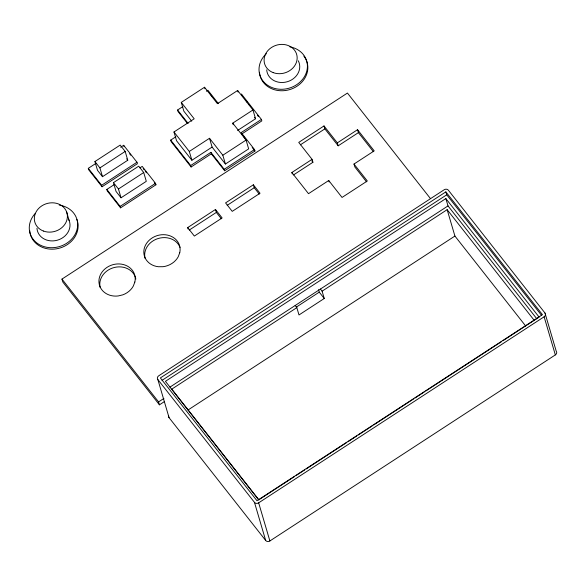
<?xml version="1.0" encoding="UTF-8"?>
<svg xmlns="http://www.w3.org/2000/svg" width="586" height="586" viewBox="0 0 586 586"><rect width="100%" height="100%" fill="white"/><g stroke="black" fill="none" stroke-linecap="round" stroke-linejoin="round"><path stroke-width="0.88" d="M191.717 121.177L183.858 111.194L181.272 102.396L204.514 87.248L217.421 103.656L237.63 90.486L252.962 109.963L255.547 118.76L237.579 130.473M94.917 161.546L120.181 145.086L125.177 151.437L127.77 160.234L102.506 176.694L97.51 170.343L94.917 161.546L99.913 167.904L102.506 176.694M187.447 123.47L178.005 111.472L177.58 110.007L182.883 106.549M206.375 91.24L207.891 90.251L218.439 103.656M120.65 147.254L123.661 145.299L136.985 162.234L137.417 163.699L102.052 186.751L88.72 169.808L88.288 168.343L95.818 163.443M99.913 167.904L125.177 151.437M191.886 160.256L189.3 151.459L209.51 138.281L212.095 147.079L191.886 160.256L176.562 140.772L173.969 131.975L194.186 118.804L181.272 102.396M191.109 166.988L190.684 165.523L210.894 152.353L211.319 153.818L191.109 166.988L171.127 141.585L170.694 140.113L175.932 136.699M102.052 186.751L101.62 185.286L136.985 162.234M113.457 182.642L138.714 166.175L143.716 172.526L146.302 181.323L121.038 197.79L116.043 191.432L113.457 182.642L118.453 188.992L121.038 197.79M139.937 167.86L142.193 166.387L155.517 183.323L155.949 184.788L120.584 207.84L107.26 190.904L106.828 189.432L114.351 184.531M118.453 188.992L143.716 172.526M233.221 124.737L232.745 123.141L252.962 109.963M120.584 207.84L120.152 206.375L155.517 183.323M241.857 95.481L241.425 94.016L261.415 119.419L241.205 132.597L254.529 149.533L254.961 150.998L224.65 170.753L211.319 153.818M241.637 134.062L261.847 120.892L261.415 119.419M246.076 140.076L248.662 148.873L225.42 164.021L222.834 155.224L246.076 140.076L232.745 123.141M224.65 170.753L224.218 169.288L254.529 149.533M164.029 401.835L159.443 404.831L62.827 282.034L61.962 279.097L347.432 93.057L430.483 198.617M337.331 142.874L357.541 129.704L358.405 132.634L338.195 145.804L337.331 142.874L324.007 125.939L298.743 142.398L312.067 159.341L312.931 162.271L293.469 174.958M300.369 144.837L324.864 128.869L324.007 125.939M187.681 227.595L215.472 209.48L222.131 217.948L194.347 236.063L187.681 227.595L188.113 229.06M253.364 184.788L225.573 202.895L232.239 211.363L260.023 193.255L253.364 184.788L254.229 187.718L259.224 194.069M189.293 230.034L216.337 212.418L215.472 209.48M227.192 205.342L254.229 187.718M292.289 173.976L291.857 172.511L312.067 159.341M357.541 129.704L374.198 150.873L353.988 164.043L367.312 180.986L342.048 197.445L328.724 180.51L308.514 193.68L291.857 172.511M445.851 191.878L160.381 377.926L256.998 500.722L542.46 314.675L445.851 191.878L446.715 194.808L541.625 315.451M162.014 380.358L446.715 194.808M503.125 340.605L539.135 317.136L445.851 198.573L165.435 381.325L258.719 499.887L294.729 476.418M169.889 387.163L448.012 205.906L445.851 198.573M296.296 307.115L319.26 292.143L318.542 289.704M295.168 305.511L296.838 307.628L171.786 389.126L258.909 499.858M296.838 307.628L298.992 314.96L324.256 298.494L322.102 291.169L447.147 209.671L534.271 320.403M159.443 404.831L158.579 401.893L163.934 398.407M187.989 410.017L454.919 236.055L447.147 209.671M296.26 475.422L304.691 469.928M306.222 468.932L346.824 442.467M348.355 441.47L356.786 435.977M358.317 434.98L372.11 425.993M373.641 424.989L413.482 399.029M415.013 398.026L424.205 392.034M425.744 391.038L501.587 341.601M157.861 379.567L254.47 502.37A3.055 2.644 -16.4 0 0 258.66 502.839L544.123 316.792A3.055 2.644 -16.4 0 0 544.987 313.027L448.378 190.23A3.055 2.644 -16.4 0 0 444.181 189.761L158.718 375.809A3.055 2.644 -16.4 0 0 157.861 379.567L169.076 417.686L265.685 540.49A3.055 2.644 -16.4 0 0 269.882 540.959L555.345 354.911A3.055 2.644 -16.4 0 0 556.209 351.146L544.987 313.027M448.012 205.906L536.769 318.718M454.919 236.055L525.627 325.941M358.405 132.634L373.392 151.693M324.864 128.869L338.195 145.804M366.506 181.799L354.852 166.981L353.988 164.043M311.818 160.857L312.931 162.271M246.303 101.129L247.409 102.543M248.523 103.949L249.629 105.363M257.408 115.244L258.514 116.651M254.456 117.368L255.547 118.76M211.099 95.247L212.213 96.653M243.857 136.882L244.97 138.296M252.185 147.467L254.961 150.998M209.51 138.281L222.834 155.224M212.095 147.079L225.42 164.021M320.432 289.052L322.102 291.169M177.58 110.007L188.128 123.419M210.894 152.353L224.218 169.288M319.26 292.143L324.256 298.494M173.969 131.975L189.3 151.459M170.694 140.113L190.684 165.523M216.337 212.418L221.332 218.768M143.182 168.556L144.288 169.969M145.401 171.383L146.515 172.789M154.286 182.671L155.949 184.788M129.645 153.818L130.751 155.231M126.657 158.821L127.77 160.234M106.828 189.432L120.152 206.375M88.288 168.343L101.62 185.286M61.962 279.097L158.579 401.893M544.123 316.792L555.345 354.911M328.724 180.51L329.156 181.975M237.63 90.486L238.106 92.09M204.514 87.248L204.983 88.845M258.66 502.839L269.882 540.959M254.47 502.37L265.685 540.49M123.661 145.299L124.093 146.764M66.577 211.766L69.163 220.563M169.076 417.686A3.055 2.644 -16.4 0 1 168.636 415.708M76.869 219.391A24.451 21.177 -16.4 0 1 58.475 248.42A24.451 21.177 -16.4 0 1 29.732 230.664M59.208 205.085A24.451 21.177 -16.4 0 1 75.748 233.089A24.451 21.177 -16.4 0 1 40.529 245.234A24.451 21.177 -16.4 0 1 35.365 213.311M68.533 219.186A16.708 14.474 -16.4 0 1 57.435 240.179A16.708 14.474 -16.4 0 1 36.955 228.269M303.856 56.139A24.451 21.177 -16.4 0 1 291.286 89.079A24.451 21.177 -16.4 0 1 259.481 72.246M289.836 46.814A24.451 21.177 -16.4 0 1 304.998 75.675A24.451 21.177 -16.4 0 1 269.033 86.157A24.451 21.177 -16.4 0 1 266.359 53.656M298.281 60.768A16.708 14.474 -16.4 0 1 287.191 81.762A16.708 14.474 -16.4 0 1 266.703 69.851M145.094 258.367A18.342 15.881 -16.4 0 1 158 238.561A18.342 15.881 -16.4 0 1 180.049 247.439M100.206 287.623A18.342 15.881 -16.4 0 1 114.504 267.436A18.342 15.881 -16.4 0 1 135.849 279.097M134.853 282.012L133.308 286.078A18.342 15.881 -16.4 0 1 122.804 294.846L118.145 295.959A18.342 15.881 -16.4 0 1 98.924 280.826A18.342 15.881 -16.4 0 1 119.156 263.934A18.342 15.881 -16.4 0 1 134.853 282.012M179.748 252.756L178.195 256.822A18.342 15.881 -16.4 0 1 163.04 266.703L158.308 266.725A18.342 15.881 -16.4 0 1 144.178 248.764A18.342 15.881 -16.4 0 1 165.611 234.796A18.342 15.881 -16.4 0 1 179.748 252.756M43.467 231.052A16.708 14.474 -16.4 0 0 67.39 215.458A16.708 14.474 -16.4 0 0 41.767 205.891A16.708 14.474 -16.4 0 0 43.467 231.052M273.215 72.627A16.708 14.474 -16.4 0 0 297.139 57.04A16.708 14.474 -16.4 0 0 271.516 47.473A16.708 14.474 -16.4 0 0 273.215 72.627"/></g></svg>
